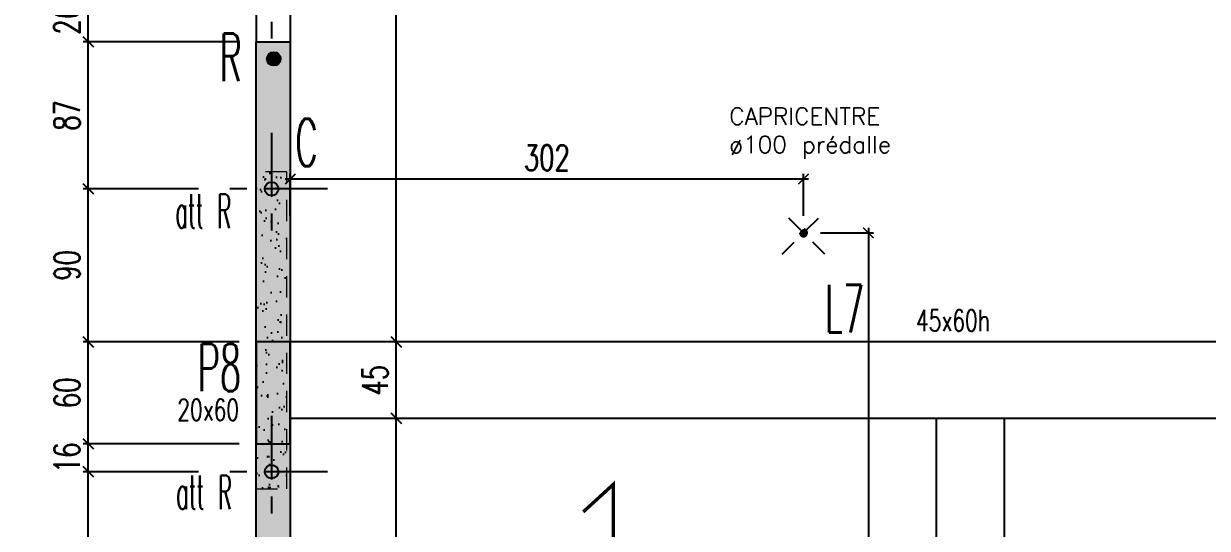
# Model space of a CAD drawing. Extents: x 308 to 787, y -199 to -146.
# Drawn here: x 351.67 to 358.63, y -175.33 to -172.36 of the extents above; entities that cross this region are included whole.
import ezdxf

# ---------------------------------------------------------------- set-up
doc = ezdxf.new("R2010")
doc.units = 0
doc.header["$LTSCALE"] = 0.5
doc.header["$MEASUREMENT"] = 0
for name, pattern in [('AXES2', [1.125, 0.75, -0.125, 0.125, -0.125]), ('CACHE', [0.375, 0.25, -0.125]), ('CONTINU', [0]), ('DISCONTINU2', [0.375, 0.25, -0.125])]:
    doc.linetypes.add(name, pattern=pattern)
doc.layers.get('0').update_dxf_attribs({"linetype": 'CONTINUOUS'})
doc.layers.get('DEFPOINTS').update_dxf_attribs({"linetype": 'CONTINUOUS'})
for name, color, linetype in [('_ SERTI RESERVATION', 210, 'CACHE'), ('AXES', 6, 'AXES2'), ('COTATION', 7, 'CONTINUOUS'), ('ELFOATTR', 7, 'CONTINUOUS'), ('MURS', 3, 'CONTINUOUS'), ('PLANCHER', 7, 'CONTINUOUS'), ('POCHAGE', 254, 'CONTINUOUS'), ('POTEAUX', 1, 'CONTINUOUS'), ('POUTRES', 2, 'CONTINUOUS'), ('RAID', 1, 'CONTINUOUS'), ('RDC', 7, 'DISCONTINU2'), ('REPERAGE', 4, 'CONTINUOUS'), ('REPERE-CHAI', 4, 'CONTINUOUS'), ('REPERE-POT', 4, 'CONTINUOUS'), ('REPERE-POUT', 4, 'CONTINUOUS'), ('REPERE-RAID', 4, 'CONTINUOUS')]:
    doc.layers.add(name, color=color, linetype=linetype)
doc.styles.add('ROMANS8', font='romans.shx', dxfattribs={"width": 0.7})
doc.styles.get("Standard").update_dxf_attribs({"font": 'txt.shx'})
doc.dimstyles.new('COT50 cm', dxfattribs={"dimtxt": 0.15, "dimasz": 0.06, "dimexe": 0.03, "dimexo": 0.1, "dimgap": 0.05, "dimtad": 1, "dimdec": 0, "dimlfac": 100, "dimzin": 0, "dimdsep": 46, "dimtxsty": 'ROMANS8', "dimblk1": 'OBLIQUE', "dimblk2": 'OBLIQUE', "dimsah": 1, "dimcen": 0.03, "dimdle": 0.03, "dimclrt": 1, "dimadec": 0, "dimazin": 0, "dimtfac": 1, "dimtdec": 0, "dimtmove": 0, "dimatfit": 3, "dimfxl": 0, "dimtolj": 1, "dimtzin": 0, "dimlwd": -1, "dimlwe": -1, "dimarcsym": 0})

# ---------------------------------------------------------------- blocks, each defined once
blk = doc.blocks.new('_Oblique')
at = {"layer": 'COTATION', "color": 0, "lineweight": -2}
blk.add_line((-0.5, -0.5), (0.5, 0.5), dxfattribs=at)
blk = doc.blocks.new('*D238')
at = {"layer": 'COTATION', "color": 0, "transparency": 16777216}
for p, q in [((352.697, -174.9961), (352.018, -174.9961)), ((352.048, -176.1561), (352.048, -174.9661)), ((352.6969, -176.1261), (352.018, -176.1261))]:
    blk.add_line(p, q, dxfattribs=at)
at = {"layer": 'DEFPOINTS', "color": 0, "transparency": 16777216}
for p in [(352.048, -174.9961), (352.797, -174.9961), (352.7969, -176.1261)]:
    blk.add_point(p, dxfattribs=at)
at = {"layer": 'COTATION', "color": 0, "transparency": 16777216, "xscale": 0.06, "yscale": 0.06, "zscale": 0.06}
for p, rotation in [((352.048, -174.9961), 90), ((352.048, -176.1261), 270)]:
    blk.add_blockref('_Oblique', p, dxfattribs=dict(at, rotation=rotation))
at = {"layer": 'COTATION', "color": 1, "transparency": 16777216, "insert": (351.923, -175.5611), "char_height": 0.15, "attachment_point": 5, "rotation": 90, "style": 'ROMANS8'}
blk.add_mtext('\\A1;113', dxfattribs=at)
blk = doc.blocks.new('*D239')
at = {"layer": 'COTATION', "color": 0, "transparency": 16777216}
for p, q in [((352.9362, -174.8323), (352.018, -174.8323)), ((352.048, -175.0261), (352.048, -174.8023)), ((352.697, -174.9961), (352.018, -174.9961))]:
    blk.add_line(p, q, dxfattribs=at)
at = {"layer": 'DEFPOINTS', "color": 0, "transparency": 16777216}
for p in [(352.048, -174.8323), (353.0362, -174.8323), (352.797, -174.9961)]:
    blk.add_point(p, dxfattribs=at)
at = {"layer": 'COTATION', "color": 0, "transparency": 16777216, "xscale": 0.06, "yscale": 0.06, "zscale": 0.06}
for p, rotation in [((352.048, -174.8323), 90), ((352.048, -174.9961), 270)]:
    blk.add_blockref('_Oblique', p, dxfattribs=dict(at, rotation=rotation))
at = {"layer": 'COTATION', "color": 1, "transparency": 16777216, "insert": (351.923, -174.9142), "char_height": 0.15, "attachment_point": 5, "rotation": 90, "style": 'ROMANS8'}
blk.add_mtext('\\A1;16', dxfattribs=at)
blk = doc.blocks.new('*D240')
at = {"layer": 'COTATION', "color": 0, "transparency": 16777216}
for p, q in [((352.048, -174.8623), (352.048, -174.2024)), ((352.9362, -174.2324), (352.018, -174.2324)), ((352.9362, -174.8323), (352.018, -174.8323))]:
    blk.add_line(p, q, dxfattribs=at)
at = {"layer": 'DEFPOINTS', "color": 0, "transparency": 16777216}
for p in [(352.048, -174.2324), (353.0362, -174.2324), (353.0362, -174.8323)]:
    blk.add_point(p, dxfattribs=at)
at = {"layer": 'COTATION', "color": 0, "transparency": 16777216, "xscale": 0.06, "yscale": 0.06, "zscale": 0.06}
for p, rotation in [((352.048, -174.2324), 90), ((352.048, -174.8323), 270)]:
    blk.add_blockref('_Oblique', p, dxfattribs=dict(at, rotation=rotation))
at = {"layer": 'COTATION', "color": 1, "transparency": 16777216, "insert": (351.923, -174.5323), "char_height": 0.15, "attachment_point": 5, "rotation": 90, "style": 'ROMANS8'}
blk.add_mtext('\\A1;60', dxfattribs=at)
blk = doc.blocks.new('*D241')
at = {"layer": 'COTATION', "color": 0, "transparency": 16777216}
for p, q in [((352.048, -174.2624), (352.048, -173.3013)), ((352.697, -173.3313), (352.018, -173.3313)), ((352.9362, -174.2324), (352.018, -174.2324))]:
    blk.add_line(p, q, dxfattribs=at)
at = {"layer": 'DEFPOINTS', "color": 0, "transparency": 16777216}
for p in [(352.048, -173.3313), (352.797, -173.3313), (353.0362, -174.2324)]:
    blk.add_point(p, dxfattribs=at)
at = {"layer": 'COTATION', "color": 0, "transparency": 16777216, "xscale": 0.06, "yscale": 0.06, "zscale": 0.06}
for p, rotation in [((352.048, -173.3313), 90), ((352.048, -174.2324), 270)]:
    blk.add_blockref('_Oblique', p, dxfattribs=dict(at, rotation=rotation))
at = {"layer": 'COTATION', "color": 1, "transparency": 16777216, "insert": (351.923, -173.7818), "char_height": 0.15, "attachment_point": 5, "rotation": 90, "style": 'ROMANS8'}
blk.add_mtext('\\A1;90', dxfattribs=at)
blk = doc.blocks.new('*D242')
at = {"layer": 'COTATION', "color": 0, "transparency": 16777216}
for p, q in [((352.9362, -172.4663), (352.018, -172.4663)), ((352.048, -173.3613), (352.048, -172.4363)), ((352.697, -173.3313), (352.018, -173.3313))]:
    blk.add_line(p, q, dxfattribs=at)
at = {"layer": 'DEFPOINTS', "color": 0, "transparency": 16777216}
for p in [(352.048, -172.4663), (353.0362, -172.4663), (352.797, -173.3313)]:
    blk.add_point(p, dxfattribs=at)
at = {"layer": 'COTATION', "color": 0, "transparency": 16777216, "xscale": 0.06, "yscale": 0.06, "zscale": 0.06}
for p, rotation in [((352.048, -172.4663), 90), ((352.048, -173.3313), 270)]:
    blk.add_blockref('_Oblique', p, dxfattribs=dict(at, rotation=rotation))
at = {"layer": 'COTATION', "color": 1, "transparency": 16777216, "insert": (351.923, -172.8988), "char_height": 0.15, "attachment_point": 5, "rotation": 90, "style": 'ROMANS8'}
blk.add_mtext('\\A1;87', dxfattribs=at)
blk = doc.blocks.new('*D243')
at = {"layer": 'COTATION', "color": 0, "transparency": 16777216}
for p, q in [((352.697, -172.2013), (352.018, -172.2013)), ((352.048, -172.4963), (352.048, -172.1713)), ((352.9362, -172.4663), (352.018, -172.4663))]:
    blk.add_line(p, q, dxfattribs=at)
at = {"layer": 'DEFPOINTS', "color": 0, "transparency": 16777216}
for p in [(352.048, -172.2013), (352.797, -172.2013), (353.0362, -172.4663)]:
    blk.add_point(p, dxfattribs=at)
at = {"layer": 'COTATION', "color": 0, "transparency": 16777216, "xscale": 0.06, "yscale": 0.06, "zscale": 0.06}
for p, rotation in [((352.048, -172.2013), 90), ((352.048, -172.4663), 270)]:
    blk.add_blockref('_Oblique', p, dxfattribs=dict(at, rotation=rotation))
at = {"layer": 'COTATION', "color": 1, "transparency": 16777216, "insert": (351.923, -172.3338), "char_height": 0.15, "attachment_point": 5, "rotation": 90, "style": 'ROMANS8'}
blk.add_mtext('\\A1;26', dxfattribs=at)
blk = doc.blocks.new('*D256')
at = {"layer": 'COTATION', "color": 0, "transparency": 16777216}
for p, q in [((354.3147, -174.6823), (353.8295, -174.6823)), ((353.8595, -177.0963), (353.8595, -174.6523)), ((354.0611, -177.0663), (353.8295, -177.0663))]:
    blk.add_line(p, q, dxfattribs=at)
at = {"layer": 'DEFPOINTS', "color": 0, "transparency": 16777216}
for p in [(353.8595, -174.6823), (354.4147, -174.6823), (354.1611, -177.0663)]:
    blk.add_point(p, dxfattribs=at)
at = {"layer": 'COTATION', "color": 0, "transparency": 16777216, "xscale": 0.06, "yscale": 0.06, "zscale": 0.06}
for p, rotation in [((353.8595, -174.6823), 90), ((353.8595, -177.0663), 270)]:
    blk.add_blockref('_Oblique', p, dxfattribs=dict(at, rotation=rotation))
at = {"layer": 'COTATION', "color": 1, "transparency": 16777216, "insert": (353.7345, -175.8743), "char_height": 0.15, "attachment_point": 5, "rotation": 90, "style": 'ROMANS8'}
blk.add_mtext('\\A1;238', dxfattribs=at)
blk = doc.blocks.new('*D257')
at = {"layer": 'COTATION', "color": 0, "transparency": 16777216}
for p, q in [((353.8595, -174.7123), (353.8595, -174.2023)), ((354.5281, -174.2323), (353.8295, -174.2323)), ((354.3147, -174.6823), (353.8295, -174.6823))]:
    blk.add_line(p, q, dxfattribs=at)
at = {"layer": 'DEFPOINTS', "color": 0, "transparency": 16777216}
for p in [(353.8595, -174.2323), (354.6281, -174.2323), (354.4147, -174.6823)]:
    blk.add_point(p, dxfattribs=at)
at = {"layer": 'COTATION', "color": 0, "transparency": 16777216, "xscale": 0.06, "yscale": 0.06, "zscale": 0.06}
for p, rotation in [((353.8595, -174.2323), 90), ((353.8595, -174.6823), 270)]:
    blk.add_blockref('_Oblique', p, dxfattribs=dict(at, rotation=rotation))
at = {"layer": 'COTATION', "color": 1, "transparency": 16777216, "insert": (353.7345, -174.4573), "char_height": 0.15, "attachment_point": 5, "rotation": 90, "style": 'ROMANS8'}
blk.add_mtext('\\A1;45', dxfattribs=at)
blk = doc.blocks.new('*D258')
at = {"layer": 'COTATION', "color": 0, "transparency": 16777216}
for p, q in [((354.6579, -168.3513), (353.8295, -168.3513)), ((353.8595, -174.2623), (353.8595, -168.3213)), ((354.5281, -174.2323), (353.8295, -174.2323))]:
    blk.add_line(p, q, dxfattribs=at)
at = {"layer": 'DEFPOINTS', "color": 0, "transparency": 16777216}
for p in [(353.8595, -168.3513), (354.7579, -168.3513), (354.6281, -174.2323)]:
    blk.add_point(p, dxfattribs=at)
at = {"layer": 'COTATION', "color": 0, "transparency": 16777216, "xscale": 0.06, "yscale": 0.06, "zscale": 0.06}
for p, rotation in [((353.8595, -168.3513), 90), ((353.8595, -174.2323), 270)]:
    blk.add_blockref('_Oblique', p, dxfattribs=dict(at, rotation=rotation))
at = {"layer": 'COTATION', "color": 1, "transparency": 16777216, "insert": (353.7345, -171.2918), "char_height": 0.15, "attachment_point": 5, "rotation": 90, "style": 'ROMANS8'}
blk.add_mtext('\\A1;588', dxfattribs=at)
blk = doc.blocks.new('A$C6B096A38')
at = {"layer": 'POCHAGE'}
h = blk.add_hatch(dxfattribs=at)
h.set_pattern_fill('AR-SAND', color=0, scale=0.07)
h.set_pattern_definition([(37.5, (-513.79323, 160.44126), (-0.004409535, 0.134877664), [0, -0.1064, 0, -0.119, 0, -0.11375]), (7.5, (-513.79323, 160.44126), (0.12388437, 0.197550225), [0, -0.0574, 0, -0.0959, 0, -0.03675]), (327.5, (-513.87933, 160.44126), (0.21798993, 0.000396134), [0, -0.035, 0, -0.126, 0, -0.1645]), (317.5, (-513.87933, 160.44126), (0.21042886, 0.06143729), [0, -0.0175, 0, -0.0826, 0, -0.0945])])
h.paths.add_polyline_path([(7.1199, -12.79), (6.94, -12.79), (6.94, -14.6548), (7.1199, -14.6548)])
at = {"layer": 'AXES', "color": 1}
for p, q in [((7.03, -11.4311), (7.03, -12.0889)), ((7.03, -12.5611), (7.03, -13.2189)), ((7.3588, -12.89), (6.7011, -12.89)), ((7.03, -14.226), (7.03, -14.8837)), ((7.3588, -14.5548), (6.7011, -14.5548))]:
    blk.add_line(p, q, dxfattribs=at)
at = {"layer": 'RAID'}
for centre in [(7.03, -12.89), (7.03, -14.5548)]:
    blk.add_circle(centre, 0.04, dxfattribs=at)
at = {"layer": 'RDC', "linetype": 'CACHE', "lineweight": 15}
blk.add_lwpolyline([(7.1199, -12.79), (6.94, -12.79), (6.94, -14.6548), (7.1199, -14.6548)], close=True, dxfattribs=at)
blk = doc.blocks.new('Ldouille')
h = blk.add_hatch(color=256)
h.dxf.hatch_style = 1
h.paths.add_polyline_path([(8.8, 0, 1), (-8.8, 0, 1)])
for p, q in [((-50, 50), (50, -50)), ((50, 50), (-50, -50))]:
    blk.add_line(p, q)
blk.add_circle((0, 0), 8.82)
at = {"layer": 'ELFOATTR', "flags": 11}
for tag, p in [('LUM', (45.3, -4.4, 0)), ('NOM', (45.3, -21.2, 0))]:
    blk.add_attdef(tag, p, '', height=10, dxfattribs=at)
blk = doc.blocks.new('_ArchTick')
at = {"color": 0, "linetype": 'ByBlock', "const_width": 0.15}
blk.add_lwpolyline([(-0.5, -0.5), (0.5, 0.5)], dxfattribs=at)
blk = doc.blocks.new('*D1061')
at = {"layer": '_ SERTI RESERVATION', "color": 0, "linetype": 'CONTINU', "transparency": 16777216}
for p, q in [((353.2361, -173.49), (353.2361, -173.2436)), ((356.2544, -173.4901), (356.2544, -173.2436)), ((356.2844, -173.2736), (353.2061, -173.2736))]:
    blk.add_line(p, q, dxfattribs=at)
at = {"layer": 'DEFPOINTS', "color": 0, "linetype": 'CONTINU', "transparency": 16777216}
for p in [(353.2361, -173.2736), (353.2361, -173.59), (356.2544, -173.5901)]:
    blk.add_point(p, dxfattribs=at)
at = {"layer": '_ SERTI RESERVATION', "color": 0, "linetype": 'CONTINU', "transparency": 16777216, "xscale": 0.06, "yscale": 0.06, "zscale": 0.06, "rotation": 180}
blk.add_blockref('_ArchTick', (353.2361, -173.2736), dxfattribs=at)
at = {"layer": '_ SERTI RESERVATION', "color": 0, "linetype": 'CONTINU', "transparency": 16777216, "xscale": 0.06, "yscale": 0.06, "zscale": 0.06}
blk.add_blockref('_ArchTick', (356.2544, -173.2736), dxfattribs=at)
at = {"layer": '_ SERTI RESERVATION', "linetype": 'CONTINU', "transparency": 16777216, "insert": (354.7453, -173.1486), "char_height": 0.15, "attachment_point": 5, "style": 'ROMANS8'}
blk.add_mtext('\\A1;302', dxfattribs=at)
blk = doc.blocks.new('*D1062')
at = {"layer": '_ SERTI RESERVATION', "color": 0, "linetype": 'CONTINU', "transparency": 16777216}
for p, q in [((356.3544, -173.5901), (356.6655, -173.5901)), ((356.6355, -173.5601), (356.6355, -179.7063)), ((356.3544, -179.6763), (356.6655, -179.6763))]:
    blk.add_line(p, q, dxfattribs=at)
at = {"layer": 'DEFPOINTS', "color": 0, "linetype": 'CONTINU', "transparency": 16777216}
for p in [(356.2544, -173.5901), (356.2544, -179.6763), (356.6355, -179.6763)]:
    blk.add_point(p, dxfattribs=at)
at = {"layer": '_ SERTI RESERVATION', "color": 0, "linetype": 'CONTINU', "transparency": 16777216, "xscale": 0.06, "yscale": 0.06, "zscale": 0.06}
for p, rotation in [((356.6355, -173.5901), 90), ((356.6355, -179.6763), 270)]:
    blk.add_blockref('_ArchTick', p, dxfattribs=dict(at, rotation=rotation))
at = {"layer": '_ SERTI RESERVATION', "linetype": 'CONTINU', "transparency": 16777216, "insert": (356.5105, -176.6332), "char_height": 0.15, "attachment_point": 5, "rotation": 90, "style": 'ROMANS8'}
blk.add_mtext('\\A1;609', dxfattribs=at)

msp = doc.modelspace()

# ---------------------------------------------------------------- hatches: boundary and pattern name
at = {"layer": 'POCHAGE'}
h = msp.add_hatch(color=256, dxfattribs=at)
h.dxf.hatch_style = 1
h.paths.add_polyline_path([(353.2361, -173.2363), (353.0362, -173.2363), (353.0362, -174.2324), (353.2361, -174.2323)])
h.paths.add_polyline_path([(353.2362, -172.4663), (353.0362, -172.4663), (353.0362, -173.2363), (353.2361, -173.2363)])
h.paths.add_polyline_path([(353.0991, -172.5663, -1), (353.1791, -172.5663, -1)], flags=16)
h = msp.add_hatch(color=256, dxfattribs=at)
h.dxf.hatch_style = 1
h.paths.add_polyline_path([(353.2361, -174.8323), (353.0362, -174.8323), (353.0362, -177.4663), (351.6357, -177.4663), (351.6357, -177.666), (353.0351, -177.666), (353.0351, -177.8663), (353.0366, -179.5762), (353.2359, -179.5762)])
h.paths.add_polyline_path([(352.936, -177.5662, -1), (352.856, -177.5662, -1)], flags=16)
h.paths.add_polyline_path([(353.176, -177.5663, -1), (353.096, -177.5663, -1)], flags=16)
h.paths.add_polyline_path([(351.6357, -177.4663), (351.4357, -177.4663), (351.4357, -177.666), (351.6357, -177.666)])
h.paths.add_polyline_path([(351.4357, -177.4663), (347.3626, -177.4663), (347.3626, -177.666), (351.4357, -177.666)])
h.paths.add_polyline_path([(347.424, -177.5663, -1), (347.504, -177.5663, -1)], flags=16)
at = {"layer": 'POTEAUX'}
h = msp.add_hatch(color=256, dxfattribs=at)
h.dxf.hatch_style = 1
h.paths.add_polyline_path([(353.2361, -174.2323), (353.0359, -174.2324), (353.036, -174.8323), (353.2362, -174.8323)])
at = {"layer": 'RAID'}
msp.add_hatch(color=256, dxfattribs=at).paths.add_polyline_path([(353.0991, -172.5663, 1), (353.1791, -172.5663, 1)])

# ---------------------------------------------------------------- linework, layer by layer
at = {"layer": 'MURS'}
for points in [[(353.0362, -172.4663), (353.2362, -172.4663), (353.2359, -179.6763)], [(353.0362, -177.4663), (353.0362, -172.4663)]]:
    msp.add_lwpolyline(points, dxfattribs=at)
at = {"layer": 'PLANCHER', "color": 1, "const_width": 0.02}
msp.add_lwpolyline([(355.1361, -175.4687), (355.1361, -175.0706), (354.9589, -175.2329)], dxfattribs=at)
at = {"layer": 'POTEAUX'}
msp.add_lwpolyline([(353.2361, -174.2323), (353.0359, -174.2324), (353.036, -174.8323), (353.2362, -174.8323)], close=True, dxfattribs=at)
at = {"layer": 'POUTRES'}
for p, q in [((353.0355, -168.3513), (353.0361, -172.4663)), ((353.236, -168.3513), (353.236, -172.4663)), ((360.4578, -174.2323), (353.2361, -174.2323)), ((360.4578, -174.6823), (353.2361, -174.6823)), ((357.0361, -179.6763), (357.0361, -174.6823)), ((357.4361, -179.6763), (357.4361, -174.6823))]:
    msp.add_line(p, q, dxfattribs=at)
at = {"layer": 'RAID'}
msp.add_circle((353.1391, -172.5663), 0.04, dxfattribs=at)

# ---------------------------------------------------------------- block references
at = {"layer": '_ SERTI RESERVATION', "xscale": -0.002500000019839044, "yscale": 0.002500000019839044, "zscale": 0.003999999999999999, "rotation": 180}
msp.add_blockref('Ldouille', (356.2544, -173.5901), dxfattribs=at)
at = {"layer": 'RDC'}
msp.add_blockref('A$C6B096A38', (346.0959, -160.4413), dxfattribs=at)

# ---------------------------------------------------------------- texts
at = {"layer": '_ SERTI RESERVATION', "linetype": 'ByBlock', "insert": (355.8179, -172.8541), "char_height": 0.1, "attachment_point": 1}
msp.add_mtext_dynamic_manual_height_columns('CAPRICENTRE\\Pø100 prédalle', width=1.472691, gutter_width=7.9227, heights=[0], dxfattribs=at)
at = {"layer": 'REPERAGE', "color": 1, "style": 'ROMANS8', "width": 0.7}
msp.add_text(' 45x60h', height=0.125, dxfattribs=at).set_placement((356.8553, -174.1686))
at = {"layer": 'REPERE-CHAI', "color": 4, "width": 0.519}
msp.add_text('C', height=0.28, dxfattribs=at).set_placement((353.2658, -173.1988))
at = {"layer": 'REPERE-POT', "color": 4, "width": 0.519}
msp.add_text('P8', height=0.28, dxfattribs=at).set_placement((352.6914, -174.5227))
at = {"layer": 'REPERE-POT', "color": 1, "style": 'ROMANS8', "width": 0.7}
msp.add_text('20x60', height=0.125, dxfattribs=at).set_placement((352.5713, -174.6942))
at = {"layer": 'REPERE-POUT', "width": 0.519}
msp.add_text('L7', height=0.28, dxfattribs=at).set_placement((356.3806, -174.1761))
at = {"layer": 'REPERE-RAID', "color": 4}
for s, height, width, p in [('R', 0.28, 0.519, (352.8197, -172.6968)), ('att R', 0.2, 0.45, (352.5606, -173.5622)), ('att R', 0.2, 0.45, (352.5655, -175.2176))]:
    msp.add_text(s, height=height, dxfattribs=dict(at, width=width)).set_placement(p)

# ---------------------------------------------------------------- dimensions: what is measured, and where the dimension line sits
at = {"layer": '_ SERTI RESERVATION', "linetype": 'CONTINU'}
dim = msp.add_linear_dim(base=(353.2361, -173.2736), p1=(356.2544, -173.5901), p2=(353.2361, -173.59), dimstyle='COT50 cm', override={"dimblk": 'ArchTick', "dimsah": 0, "dimclrt": 256, "dimfxl": 3}, dxfattribs=at)
dim.commit()
dim.dimension.update_dxf_attribs({"geometry": '*D1061', "text_midpoint": (354.7453, -173.1486)})
dim = msp.add_linear_dim(base=(356.6355, -179.6763), p1=(356.2544, -173.5901), p2=(356.2544, -179.6763), angle=90, dimstyle='COT50 cm', override={"dimblk": 'ArchTick', "dimsah": 0, "dimclrt": 256, "dimfxl": 3}, dxfattribs=at)
dim.commit()
dim.dimension.update_dxf_attribs({"geometry": '*D1062', "text_midpoint": (356.5105, -176.6332)})
at = {"layer": 'COTATION'}
for base, p1, p2, picture, middle in [((353.8595, -168.3513), (354.6281, -174.2323), (354.7579, -168.3513), '*D258', (353.7345, -171.2918)), ((352.048, -172.46626), (352.79697, -173.33127), (353.03615, -172.46626), '*D242', (351.923, -172.89877)), ((352.048, -173.3313), (353.0362, -174.2324), (352.797, -173.3313), '*D241', (351.923, -173.7818)), ((352.048, -174.2324), (353.0362, -174.8323), (353.0362, -174.2324), '*D240', (351.923, -174.5323)), ((353.8595, -174.2323), (354.4147, -174.6823), (354.6281, -174.2323), '*D257', (353.7345, -174.4573)), ((353.8595, -174.6823), (354.1611, -177.0663), (354.4147, -174.6823), '*D256', (353.7345, -175.8743)), ((352.048, -174.9961), (352.7969, -176.1261), (352.797, -174.9961), '*D238', (351.923, -175.5611))]:
    dim = msp.add_linear_dim(base=base, p1=p1, p2=p2, angle=90, dimstyle='COT50 cm', override={"dimtmove": 1}, dxfattribs=at)
    dim.commit()
    dim.dimension.update_dxf_attribs({"geometry": picture, "text_midpoint": middle})
for base, p1, p2, picture, middle in [((352.048, -172.20127), (353.03615, -172.46626), (352.797, -172.20127), '*D243', (352.048, -172.33377)), ((352.048, -174.8323), (352.797, -174.9961), (353.0362, -174.8323), '*D239', (352.048, -174.9142))]:
    dim = msp.add_linear_dim(base=base, p1=p1, p2=p2, angle=90, dimstyle='COT50 cm', override={"dimtmove": 1}, dxfattribs=at)
    dim.commit()
    dim.dimension.update_dxf_attribs({"geometry": picture, "text_midpoint": middle, "dimtype": 160})

doc.saveas('drawing.dxf')
